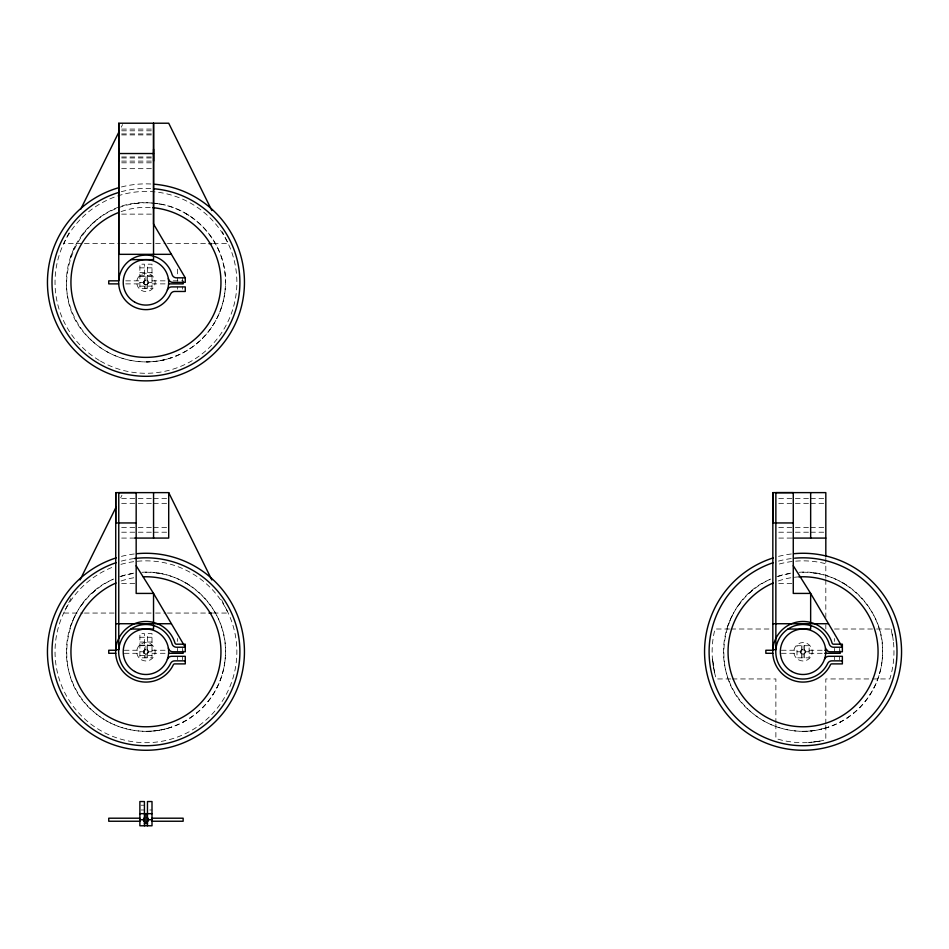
<?xml version="1.0" encoding="UTF-8"?>
<svg xmlns="http://www.w3.org/2000/svg" width="949" height="949" viewBox="0 0 949 949"><rect width="100%" height="100%" fill="white"/><g stroke="black" fill="none" stroke-linecap="round" stroke-linejoin="round"><path stroke-width="0.71" stroke-dasharray="4.75 3.56" d="M148.222 283.395L147.463 280.37A2.503 2.503 0 0 1 147.463 284.356L148.447 282.363M148.222 652.793L147.463 649.78A2.503 2.503 0 0 1 147.463 653.766L148.447 651.678M805.333 652.793L804.574 649.78A2.503 2.503 0 0 1 804.574 653.766L805.547 651.678M151.365 203.015C77.581 195.909 36.347 294.261 93.073 341.806M112.528 579.578C61.495 600.67 50.451 676.305 93.073 711.216M769.639 579.578C718.595 600.67 707.563 676.305 750.173 711.216M70.451 257.262L71.78 253.573M70.451 626.672L71.78 622.983M727.563 626.672L728.891 622.983M73.31 249.907L75.042 246.289M73.31 619.317L75.042 615.699M730.422 619.317L732.142 615.699M68.921 233.063L63.678 243.644L82.954 243.644M121.282 127.19L122.599 124.544M70.89 598.475L63.678 613.054L82.954 613.054M120.689 497.798L121.97 495.212M81.377 235.898L83.856 232.635M81.377 605.308L83.856 602.034M738.476 605.308L740.955 602.034M92.29 223.632L95.398 220.939M92.29 593.042L95.398 590.337M749.39 593.042L752.498 590.337M119.847 576.612L133.88 573.22M776.958 576.612L790.991 573.22M168.341 358.698L171.923 357.559C143.987 367.524 110.974 360.015 90.072 338.995M168.341 728.108L171.923 726.97C143.987 736.922 110.974 729.413 90.072 708.393M825.452 728.108L829.023 726.97L818.05 729.9L821.656 729.117C795.416 735.641 766.27 727.515 747.171 708.393M134.628 203.62L138.269 203.181M153.619 361.545L157.214 361.118M153.619 730.955L157.214 730.528M146.478 361.913L150.001 361.818M141.875 572.318C185.779 568.878 226.669 607.787 225.506 651.773M798.975 572.318C843.198 568.404 884.112 609.305 882.606 651.239M146.478 731.323L150.001 731.228M803.578 731.323L807.113 731.228M121.674 129.088L153.56 129.088M121.662 130.796L153.56 130.796M121.674 133.928L153.56 133.928M121.674 134.912L153.56 134.912M121.662 156.976L153.56 156.976M121.674 157.961L153.56 157.961M121.662 161.105L153.56 161.105M121.674 162.813L153.56 162.813M121.674 168.673L153.56 168.673M121.674 214.13L152.113 214.13M84.437 243.644L120.013 243.644M121.484 243.644L154.094 243.644M155.577 243.644L165.956 243.644M167.439 243.644L207.463 243.644M213.395 243.644L228.211 243.644L222.327 231.734M139.883 267.855L144.426 267.855M147.463 267.855L152.006 267.855M139.883 272.624L144.426 272.624M147.463 272.624L152.006 272.624M139.883 275.779L144.426 275.779M147.463 275.779L152.006 275.779M139.883 276.301L152.006 276.301M125.731 280.845L139.883 280.845M152.006 280.845L167.582 280.845M173.24 280.845L183.145 280.845M139.883 282.363L152.006 282.363M125.731 283.881L139.883 283.881M152.006 283.881L167.582 283.881M139.883 286.147L152.006 286.147M121.674 498.486L152.113 498.486M153.56 498.486L167.332 498.486M778.773 498.486L809.212 498.486M810.66 498.486L824.444 498.486M121.674 503.338L152.113 503.338M153.56 503.338L167.332 503.338M778.773 503.338L809.212 503.338M810.66 503.338L824.444 503.338M121.674 527.371L152.113 527.371M153.56 527.371L167.332 527.371M778.773 527.371L809.212 527.371M810.66 527.371L824.444 527.371M121.674 532.211L152.113 532.211M153.56 532.211L167.332 532.211M778.773 532.211L809.212 532.211M810.66 532.211L824.444 532.211M121.674 538.083L134.711 538.083M778.773 538.083L791.822 538.083M121.674 583.54L134.711 583.54M778.773 583.54L791.822 583.54M84.437 613.054L114.082 613.054M121.484 613.054L154.094 613.054M155.577 613.054L165.956 613.054M167.439 613.054L207.463 613.054M213.395 613.054L228.211 613.054L221.022 598.499M729.52 629.009L715.024 629.009A90.926 90.926 0 0 0 716.293 678.95L730.825 678.95M730.967 629.009L771.525 629.009M834.515 629.009L875.12 629.009M876.579 629.009L891.075 629.009L893.282 640.539M139.883 637.265L144.426 637.265M147.463 637.265L152.006 637.265M139.883 642.034L144.426 642.034M147.463 642.034L152.006 642.034M139.883 645.19L144.426 645.19M147.463 645.19L152.006 645.19M139.883 645.711L152.006 645.711M124.319 650.255L139.883 650.255M152.006 650.255L167.582 650.255M781.418 650.255L796.994 650.255M809.117 650.255L823.269 650.255M139.883 651.773L152.006 651.773M796.994 651.773L809.117 651.773M124.319 653.292L139.883 653.292M152.006 653.292L167.582 653.292M781.418 653.292L796.994 653.292M809.117 653.292L823.269 653.292M139.883 655.557L152.006 655.557M732.272 678.95L775.879 678.95L775.879 722.545M141.021 805.215L144.426 805.215M141.021 809.983L144.426 809.983M149.74 809.983L152.006 809.983M152.575 203.086C192.623 205.553 226.372 242.268 225.506 282.363A79.55 79.55 0 0 1 106.169 351.26A79.55 79.55 0 0 1 106.169 213.466A79.55 79.55 0 0 1 225.506 282.363L225.506 282.233M156.217 203.477L159.907 204.047M813.329 572.888L817.006 573.445M156.217 572.888L159.907 573.445M842.676 582.781L846.14 584.892M185.565 213.383L189.041 215.494M185.565 582.781L189.041 584.892M800.826 652.9L801.537 653.766A2.503 2.503 0 0 1 801.537 649.78M143.714 283.502L144.426 284.356A2.503 2.503 0 0 1 144.426 280.37M143.714 652.9L144.426 653.766A2.503 2.503 0 0 1 144.426 649.78M839.509 648.357L839.509 651.773M839.509 656.317L839.509 659.721M834.657 638.511L834.657 641.417M834.657 648.357L834.657 651.773M834.657 656.317L834.657 659.721M825.82 557.822L825.82 578.249M825.82 579.697L825.82 617.408M825.82 624.656L825.82 629.009M825.82 723.862L825.82 678.95L889.818 678.95A90.926 90.926 0 0 0 891.075 629.009M825.82 725.309L825.82 739.793A90.926 90.926 0 0 1 775.879 738.536L775.879 724.004M804.574 645.711L804.574 657.835M803.056 645.711L803.056 657.835M801.537 645.711L801.537 657.835M182.41 277.82L182.41 281.224M182.41 286.906L182.41 289.184M182.41 648.357L182.41 651.773M182.41 656.317L182.41 659.721M177.558 269.101L177.558 276.361M177.558 277.82L177.558 281.224M177.558 286.906L177.558 289.184M177.558 638.511L177.558 641.417M177.558 648.357L177.558 651.773M177.558 656.317L177.558 659.721M147.463 288.425L147.463 264.178L152.006 264.178L152.006 288.425L139.883 288.425L139.883 264.178L144.426 264.178L144.426 288.425M147.463 657.835L147.463 633.588L152.006 633.588L152.006 657.835L139.883 657.835L139.883 633.588L144.426 633.588L144.426 657.835M145.944 276.301L145.944 288.425M145.944 645.711L145.944 657.835M121.448 186.965A98.494 98.494 0 0 1 151.852 184.047M121.092 211.591A75.007 75.007 0 0 1 151.342 207.546M121.33 191.698A93.951 93.951 0 0 1 151.579 188.578M120.926 564.358A90.926 90.926 0 0 1 234.83 670.907A90.926 90.926 0 0 1 87.166 721.133A90.926 90.926 0 0 1 112.48 567.229M145.422 572.223A79.55 79.55 0 0 1 219.824 681.299A79.55 79.55 0 0 1 90.736 709.045A79.55 79.55 0 0 1 113.726 579.032M121.069 576.209A79.55 79.55 0 0 1 133.868 573.137M121.448 556.375A98.494 98.494 0 0 1 134.497 553.943M121.092 581.002A75.007 75.007 0 0 1 136.431 577.372M121.33 561.108A93.951 93.951 0 0 1 134.604 558.51M802.522 572.223A79.55 79.55 0 0 1 876.923 681.299A79.55 79.55 0 0 1 747.848 709.045A79.55 79.55 0 0 1 770.837 579.032M778.168 576.209A79.55 79.55 0 0 1 790.98 573.137M778.548 556.375A98.494 98.494 0 0 1 791.596 553.943M778.204 581.002A75.007 75.007 0 0 1 799.011 576.873M778.441 561.108A93.951 93.951 0 0 1 791.715 558.51M779.331 564.003A90.926 90.926 0 0 1 825.82 563.742M225.423 285.898L225.186 289.492L225.423 285.898M225.423 655.308L225.186 658.903L225.423 655.308M882.534 655.308L882.285 658.903L882.534 655.308M143.501 281.865L143.501 281.865M143.501 651.275L143.501 651.275M800.6 651.275L800.6 651.275M224.771 293.134L224.178 296.812L224.771 293.134M224.771 662.544L224.178 666.21L224.771 662.544M881.87 662.544L881.289 666.21L881.87 662.544M223.406 300.501L222.446 304.202L223.406 300.501M223.406 669.911L222.446 673.612L223.406 669.911M880.518 669.911L879.557 673.612L880.518 669.911M221.295 307.891L219.943 311.569L221.295 307.891M221.295 677.301L219.943 680.979L221.295 677.301M878.406 677.301L877.054 680.979L878.406 677.301M218.4 315.21L216.669 318.805L218.4 315.21M218.4 684.62L216.669 688.215L218.4 684.62M875.512 684.62L873.768 688.215L875.512 684.62M214.735 322.328L212.612 325.78L214.735 322.328M214.735 691.738L212.612 695.178L214.735 691.738M871.846 691.738L869.723 695.178L871.846 691.738M210.31 329.125L207.819 332.364L210.31 329.125M210.31 698.535L207.819 701.774L210.31 698.535M867.41 698.535L864.93 701.774L867.41 698.535M205.174 335.483L202.351 338.461L205.174 335.483M205.174 704.893L202.351 707.871L205.174 704.893M862.273 704.893L859.462 707.871L862.273 704.893M199.397 341.296L196.289 343.965L199.397 341.296M199.397 710.706L196.289 713.375L199.397 710.706M856.496 710.706L853.4 713.375L856.496 710.706M193.062 346.468L189.729 348.793L193.062 346.468M193.062 715.866L189.729 718.191L193.062 715.866M850.174 715.866L846.84 718.191L850.174 715.866M186.301 350.928L182.789 352.874L186.301 350.928M186.301 720.338L182.789 722.284L186.301 720.338M843.4 720.338L839.889 722.284L843.4 720.338M179.207 354.629L175.577 356.195L179.207 354.629M179.207 724.04L175.577 725.605L179.207 724.04M836.318 724.04L832.688 725.605L836.318 724.04M164.557 359.718L160.939 360.49L164.557 359.718M164.557 729.117L160.939 729.9L164.557 729.117M820.031 741.098L808.607 742.521L820.031 741.098M814.313 730.528L810.695 730.955L814.313 730.528M809.117 645.711L796.994 645.711L796.994 657.835L809.117 657.835L809.117 645.711M714.419 672.046L712.379 658.404L714.419 672.046M100.487 361.106A90.926 90.926 0 0 0 236.87 282.363A90.926 90.926 0 0 0 100.487 203.62A90.926 90.926 0 0 0 100.487 361.106M144.806 284.332A2.278 2.278 0 0 0 148.222 282.363A2.278 2.278 0 0 0 144.806 280.394A2.278 2.278 0 0 0 144.806 284.332M141.342 290.347A9.217 9.217 0 0 0 155.162 282.363A9.217 9.217 0 0 0 141.342 274.38A9.217 9.217 0 0 0 141.342 290.347M144.806 653.742A2.278 2.278 0 0 0 148.222 651.773A2.278 2.278 0 0 0 144.806 649.804A2.278 2.278 0 0 0 144.806 653.742M141.342 659.757A9.217 9.217 0 0 0 155.162 651.773A9.217 9.217 0 0 0 141.342 643.79A9.217 9.217 0 0 0 141.342 659.757M801.917 653.742A2.278 2.278 0 0 0 805.321 651.773A2.278 2.278 0 0 0 801.917 649.804A2.278 2.278 0 0 0 801.917 653.742M798.441 659.757A9.217 9.217 0 0 0 812.273 651.773A9.217 9.217 0 0 0 798.441 643.79A9.217 9.217 0 0 0 798.441 659.757"/><path stroke-width="1.42" d="M118.767 161.105L118.767 157.392M118.767 156.976L118.767 149.147M118.755 280.275L118.767 123.311M153.56 161.105L153.56 157.392M153.548 156.976L153.56 149.147M153.536 254.332L153.548 123.311M115.731 492.721L115.719 522.946L136.17 522.946M118.767 492.721L118.755 649.685L115.719 649.685L115.742 492.626M772.842 492.721L772.83 522.946L793.269 522.946M775.867 492.721L775.855 649.685L772.83 649.685L772.842 492.626L825.82 492.626L825.82 556.624M80.701 209.243L119.325 131.152M80.072 579.91L116.146 506.991M118.755 153.536L153.536 153.536M208.946 243.644L211.912 243.644M171.413 254.332L118.755 254.332L118.767 123.216L168.708 123.216L211.864 210.559M130.867 259.635L153.536 259.635L153.536 256.171M168.364 278.579A4.543 4.543 0 0 0 172.837 282.363L185.269 282.363L185.269 277.82L176.443 277.82A4.543 4.543 0 0 1 172.089 274.569A27.272 27.272 0 0 0 131.247 259.385A27.272 27.272 0 0 0 127.913 302.826A27.272 27.272 0 0 0 170.595 294.048A4.543 4.543 0 0 1 174.699 291.462L185.269 291.462L185.269 286.906L171.662 286.906A4.543 4.543 0 0 0 167.38 289.943M118.649 280.845L108.744 280.845L108.744 283.881L118.649 283.881M168.993 283.881L183.145 283.881L183.145 281.853M118.767 492.638L136.17 492.626L136.17 593.422L153.536 593.422L185.269 647.23L176.443 647.23A4.543 4.543 0 0 1 172.089 643.98A27.272 27.272 0 0 0 131.247 628.796A27.272 27.272 0 0 0 127.913 672.236A27.272 27.272 0 0 0 170.595 663.458A4.543 4.543 0 0 1 174.699 660.86L185.269 660.86M115.731 492.638L168.708 492.626L211.864 579.969M775.867 492.638L793.269 492.626L793.269 593.422L810.648 593.422L842.368 647.23L833.554 647.23A4.543 4.543 0 0 1 829.189 643.98A27.272 27.272 0 0 0 788.358 628.796A27.272 27.272 0 0 0 785.025 672.236A27.272 27.272 0 0 0 827.694 663.458A4.543 4.543 0 0 1 831.81 660.86L842.368 660.86M134.711 538.083L168.708 538.083L168.708 492.626M793.269 538.083L825.82 538.083M136.17 565.758L153.536 593.422L153.536 623.73M793.269 565.758L810.648 593.422L810.648 623.73M208.946 613.054L211.912 613.054M115.719 623.73L171.413 623.73M772.83 623.73L828.513 623.73M130.867 629.045L153.536 629.045L153.536 625.569M787.978 629.045L810.648 629.045L810.648 625.569M115.825 650.255L108.744 650.255L108.744 653.292L115.825 653.292M772.925 650.255L765.855 650.255L765.855 653.292L772.925 653.292M824.681 650.255L827.516 650.255M168.993 653.292L183.145 653.292L183.145 651.263M824.681 653.292L840.256 653.292L840.256 651.263M139.883 813.661L152.006 813.661M139.883 818.204L108.744 818.204L108.744 821.241L139.883 821.241M152.006 818.204L183.145 818.204L183.145 821.241L152.006 821.241M139.883 819.722L143.441 819.722M148.447 819.722L152.006 819.722M144.426 823.507L147.463 823.507M153.536 224.023L185.269 277.82M810.66 492.626L810.66 538.083M153.56 123.216L153.56 224.011M153.56 492.626L153.56 538.083M147.463 825.784L147.463 801.537L152.006 801.537L152.006 825.784L139.883 825.784L139.883 801.537L144.426 801.537L144.426 825.784M145.944 813.661L145.944 823.507M154.794 184.26A98.494 98.494 0 0 1 232.825 328.781A98.494 98.494 0 0 1 69.324 344.25A98.494 98.494 0 0 1 118.85 187.665M152.682 207.653A75.007 75.007 0 0 1 213.228 315.531A75.007 75.007 0 0 1 90.807 333.218A75.007 75.007 0 0 1 118.34 212.623M154.39 188.792A93.951 93.951 0 0 1 229.017 326.242A93.951 93.951 0 0 1 73.417 342.079A93.951 93.951 0 0 1 118.827 192.41M137.095 553.67A98.494 98.494 0 0 1 238.08 686.59A98.494 98.494 0 0 1 74.425 719.496A98.494 98.494 0 0 1 116.205 557.87M143.252 576.814A75.007 75.007 0 0 1 216.075 678.393A75.007 75.007 0 0 1 94.188 706.056A75.007 75.007 0 0 1 116.027 582.994M134.604 558.51A93.951 93.951 0 0 1 234.64 682.746A93.951 93.951 0 0 1 79.016 717.693A93.951 93.951 0 0 1 116.324 562.615M167.38 659.353A4.543 4.543 0 0 1 171.662 656.317L185.269 656.317L185.269 663.897L174.699 663.897A1.518 1.518 0 0 0 173.335 664.763A30.309 30.309 0 0 1 125.909 674.514A30.309 30.309 0 0 1 129.61 626.245A30.309 30.309 0 0 1 174.996 643.114L175.031 643.22A1.518 1.518 0 0 0 176.324 644.193L185.269 644.193L185.269 651.773L172.837 651.773A4.543 4.543 0 0 1 168.364 647.989M147.463 817.73A2.503 2.503 0 0 1 147.463 821.715M144.426 821.715A2.503 2.503 0 0 1 144.426 817.73M824.479 659.353A4.543 4.543 0 0 1 828.774 656.317L842.368 656.317L842.368 663.897L831.81 663.897A1.518 1.518 0 0 0 830.434 664.763A30.309 30.309 0 0 1 783.02 674.514A30.309 30.309 0 0 1 786.721 626.245A30.309 30.309 0 0 1 832.095 643.114A1.518 1.518 0 0 0 833.554 644.193L842.368 644.193L842.368 651.773L829.948 651.773A4.543 4.543 0 0 1 825.464 647.989M794.206 553.67A98.494 98.494 0 0 1 895.192 686.59A98.494 98.494 0 0 1 731.537 719.496A98.494 98.494 0 0 1 773.305 557.87M799.011 576.873A75.007 75.007 0 0 1 873.495 677.55A75.007 75.007 0 0 1 751.62 706.364A75.007 75.007 0 0 1 773.127 582.994M794.61 558.202A93.951 93.951 0 0 1 891.087 684.573A93.951 93.951 0 0 1 735.439 717.005A93.951 93.951 0 0 1 773.423 562.615M134.58 302.043A22.729 22.729 0 0 0 168.673 282.363A22.729 22.729 0 0 0 134.58 262.683A22.729 22.729 0 0 0 134.58 302.043M134.58 671.453A22.729 22.729 0 0 0 168.673 651.773A22.729 22.729 0 0 0 134.58 632.081A22.729 22.729 0 0 0 134.58 671.453M791.691 671.453A22.729 22.729 0 0 0 825.784 651.773A22.729 22.729 0 0 0 791.691 632.081A22.729 22.729 0 0 0 791.691 671.453"/></g></svg>
